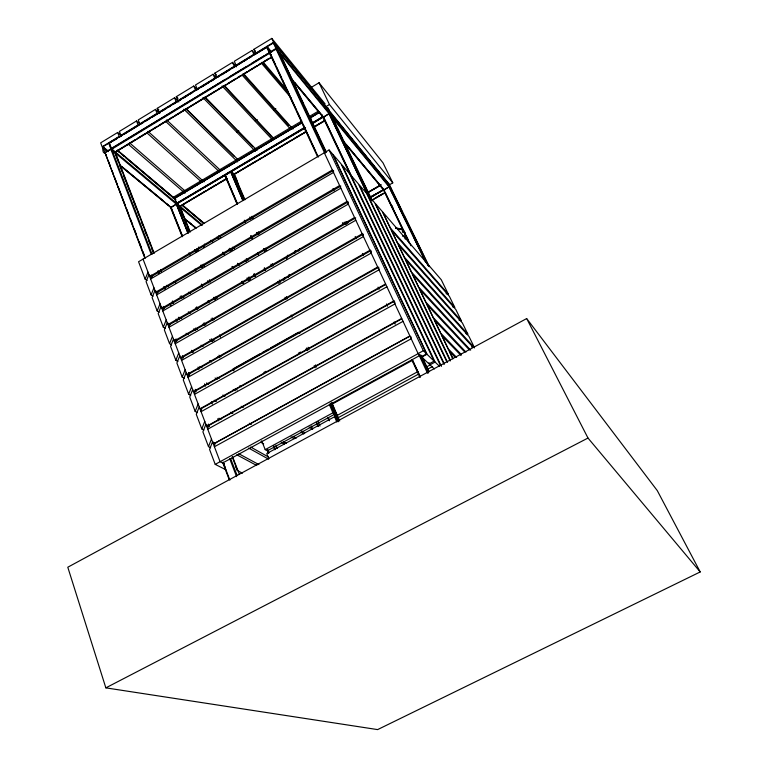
<?xml version="1.0" encoding="UTF-8"?>
<svg xmlns="http://www.w3.org/2000/svg" width="768" height="768" viewBox="0 0 768 768"><rect width="100%" height="100%" fill="white"/><g stroke="black" fill="none" stroke-linecap="round" stroke-linejoin="round"><path stroke-width="1.15" d="M333.514 170.419L333.504 172.454L150.614 278.995L151.555 276.48L332.477 171.024M266.976 46.867L273.456 42.96L275.952 48.432L269.683 52.301L266.986 46.896L270.806 51.523M266.563 46.963L269.328 52.886M389.078 184.09L429.322 266.717M391.565 189.139L276.307 48.077L273.83 42.758L273.158 42.576M323.366 117.206L329.357 113.702M203.674 247.478L204.643 244.07M198.758 247.008L197.779 250.31L197.03 249.946M225.206 175.354C237.869 161.395 237.715 195.59 244.176 198.845M288.768 276.643L289.632 274.416M298.742 251.011L299.616 248.784M210.614 447.734L208.493 446.621L211.469 439.018M286.512 258.038L287.386 255.811M286.512 258.566L287.808 255.245M286.541 258.787L287.942 255.36M283.67 279.869L284.525 277.661M294 253.363L294.864 251.155M283.805 279.984L284.669 277.776M294.134 253.488L294.998 251.28M294.384 253.498L295.248 251.28M284.525 279.61L285.389 277.402M294.835 253.162L295.699 250.954M288.182 277.133L289.056 274.896M288.317 277.248L289.19 275.021M203.894 430.061L201.802 428.918L204.758 421.382M205.872 424.301L202.906 431.856L208.493 446.621M197.261 412.608L195.187 411.437L198.134 403.958M199.238 406.848L196.282 414.336L201.802 428.918M190.723 395.386L188.659 394.176L191.597 386.755M192.682 389.606L189.744 397.037L195.187 411.437M184.253 378.355L182.208 377.117L185.136 369.763M186.202 372.576L183.274 379.949L188.659 394.176M173.482 339.139L170.582 346.387L175.834 360.269L177.859 361.526M175.834 360.269L178.742 352.973M179.808 355.757L176.89 363.062L182.208 377.117M165.312 328.483L163.315 327.178L166.205 319.997M171.562 344.909L169.536 343.622L172.435 336.384M159.149 312.259L157.171 310.925L160.051 303.811M153.072 296.227L151.094 294.874L153.965 287.808M147.101 280.522L145.152 279.149L148.003 272.141M148.944 274.618L146.093 281.635L151.094 294.874M332.122 116.726L372.355 200.822M170.966 207.475L176.515 204.163L178.166 205.421M279.648 52.762L326.448 152.323M383.894 189.917L389.261 186.854L392.448 193.344M269.962 52.867L275.491 64.992M115.133 152.736L111.437 148.714L224.17 80.102M102.662 146.496C102.787 158.016 105.638 150.768 111.706 149.251L152.064 254.237M102.778 146.813L104.928 152.525L110.861 148.858L108.758 143.28L102.778 146.813L108.307 151.411M266.957 46.349L266.63 47.146L270.442 51.734M188.592 232.867L176.995 203.99L176.419 203.971L170.602 207.658L182.208 236.717M233.894 174.96L234.163 174.48L230.698 171.792L242.851 200.477M370.445 198.998L329.702 113.51L329.069 113.51L323.021 117.418L440.448 365.472M427.882 265.43L389.126 186.682L383.558 190.128L409.133 243.014M117.667 132.47L100.646 142.858L102.154 146.803L119.203 136.406L117.667 132.47L121.277 135.59M136.512 120.97L119.376 131.424L120.912 135.37L138.077 124.906L136.512 120.97L140.035 124.157M155.462 109.402L138.23 119.923L139.795 123.859L157.066 113.328L155.462 109.402L159.782 113.462M174.547 97.757L176.179 101.674L158.803 112.272L157.2 108.346L174.547 97.757L178.819 101.952M193.747 86.035L195.418 89.952L177.926 100.618L176.285 96.691L193.747 86.035L197.088 89.462M213.072 74.246L195.494 84.97L197.174 88.886L214.781 78.154L213.072 74.246L216.326 77.731M232.512 62.371L234.259 66.278L216.547 77.078L214.829 73.162L232.512 62.371L236.486 66.816M252.086 50.429L234.288 61.286L236.035 65.194L253.872 54.326L252.086 50.429L255.178 54.048M327.802 107.616L329.107 110.342L273.61 42.288L255.658 53.232L253.872 49.334L271.786 38.4L325.114 103.93M117.456 137.933L109.104 142.867L111.494 149.002M119.501 136.694L265.651 47.606M266.63 47.146L109.142 143.126L108.528 142.925M109.344 143.28L111.437 141.994M113.443 140.813L117.571 138.25M119.578 137.078L121.661 135.763M124.685 133.958L139.037 125.165M141.043 123.994L143.126 122.678M146.16 120.874L149.261 118.944M152.294 117.139L160.512 112.09M162.518 110.909L166.637 108.346M168.653 107.165L170.726 105.859M173.77 104.054L180.95 99.629M183.994 97.824L188.112 95.27M190.128 94.08L192.202 92.774M196.262 90.346L198.326 89.04M201.398 87.168L209.578 82.186M211.594 80.995L214.685 79.066M217.728 77.261L219.792 75.955M221.818 74.765L230.016 69.725M233.069 67.91L241.267 62.87M243.293 61.68L247.392 59.136M249.427 57.946L251.482 56.64M254.534 54.826L266.794 47.328M230.323 76.358L245.693 67.008M251.846 63.264L264.144 55.786M266.198 54.538L276.787 48.854L325.45 152.947M111.706 149.251L269.578 53.242L271.027 54.989M116.15 151.286L135.59 139.44M137.587 138.269L145.795 133.238M147.802 132.067L150.893 130.138M152.899 128.966L157.018 126.422M159.024 125.242L167.222 120.221M169.238 119.04L172.33 117.12M174.336 115.939L188.659 107.203M190.675 106.022L193.766 104.102M195.773 102.922L215.194 91.085M217.21 89.904L225.398 84.883M227.424 83.702L235.603 78.682M237.629 77.501L240.71 75.581M243.754 73.786L246.835 71.866M248.861 70.685L257.04 65.664M259.066 64.483L262.147 62.563M264.173 61.382L268.272 58.848M271.498 57.187L115.248 152.218L271.459 57.35M236.726 132.01L238.781 130.771M255.245 120.922L257.309 119.683M273.773 109.834L275.827 108.605M311.846 87.043L319.046 82.733L383.021 162.864L392.784 182.861L388.646 185.251M172.435 197.808L301.757 120.998M308.947 116.726L318.182 111.245M325.363 106.973L329.472 104.534L392.784 182.861M301.805 122.544L174.49 198.01L176.707 203.626L305.558 127.814M310.013 117.677L319.238 112.195M174.528 198.278L301.786 122.726M309.994 117.859L319.229 112.368M176.803 203.77L174.701 198.422L301.939 122.842M310.147 118.022L319.382 112.483M176.554 203.318L304.109 127.728M312.336 122.851L322.618 116.755L322.906 117.168L312.624 123.254M176.726 203.472L304.253 127.901M312.48 123.024L322.762 116.928L321.821 114.931M176.909 203.894L304.397 128.131M311.731 124.157L322.829 117.149M182.957 204.355L205.68 190.858M207.715 189.706L215.99 184.752M218.035 183.6L226.31 178.646M233.51 174.442L235.594 173.146M237.638 171.994L240.749 170.093M242.803 168.941L256.224 160.934M258.278 159.782L261.389 157.882M263.434 156.73L270.672 152.39M272.726 151.229L291.302 140.179M293.357 139.018L301.622 134.074M303.677 132.912L305.741 131.626M313.997 126.806L324.317 120.701M180.058 206.266L226.474 178.8M233.693 174.528L305.894 131.798M314.141 126.912L324.461 120.806M176.88 203.693L179.981 206.486L227.443 178.397M233.635 174.73L305.875 131.99M314.131 127.104L325.488 120.384M426.614 353.894L423.331 350.726L418.109 353.578L421.43 356.726L426.614 353.894L332.726 154.205L329.078 149.981L138.566 261.734L145.152 279.149M149.674 276.518L332.352 170.006M155.645 292.234L339.619 185.558M340.819 186.058L157.574 292.282L156.662 294.893L340.848 188.189M161.75 308.285L347.04 201.446M347.184 202.483L163.67 308.266L162.778 310.982L348.288 204.115L348.221 201.888M367.459 192.538L380.966 184.752M367.584 192.672L380.995 184.944M368.63 192.269L380.074 185.683M369.773 197.28L383.443 189.965M369.898 197.414L383.328 189.686L382.445 187.843M370.013 197.616L383.453 189.888L370.147 197.885M375.024 198.202L382.282 193.958M372.019 200.054L384.48 192.902M372.038 200.266L385.536 192.509M167.933 324.528L354.557 217.536M355.709 217.91L169.834 324.442L168.97 327.254L355.824 220.243M174.182 340.973L362.17 233.827M363.302 234.134L176.074 340.819L175.229 343.738L363.446 236.563L363.35 234.941M180.509 357.619L369.878 250.33M370.973 250.56L182.39 357.389L181.574 360.413L371.174 253.094L371.04 251.405M186.922 374.458L377.683 267.034M378.749 267.187L188.774 374.16L187.997 377.29L378.989 269.837L378.835 268.07M260.083 353.76L233.088 368.88L233.923 370.992M262.157 352.598L268.387 349.114M270.47 347.952L298.502 332.256L299.818 333.293M193.402 391.517L385.584 283.949M385.584 284.611L195.245 391.133L194.496 394.378L386.909 286.781M263.875 372.432L265.968 371.27M298.397 353.222L300.49 352.061M199.968 408.778L393.581 301.075M394.598 301.085L201.792 408.317L201.072 411.677L394.925 303.955L394.704 302.045M206.621 426.259L401.693 318.422M401.626 318.941L208.426 425.722L207.734 429.187L403.046 321.341M213.35 443.952L409.901 336M409.728 336.259L215.069 443.165L214.416 446.755L411.197 338.784L410.918 336.72M215.693 443.501L212.534 441.811L209.558 449.424L215.213 464.371L418.138 353.635L419.99 355.392L222.624 462.998M331.843 404.285L412.57 360.278M421.795 357.072L426.979 354.25L434.112 361.123L429.005 363.898L421.795 357.072L420.778 354.902M265.2 449.626L332.909 412.819L334.81 414.154L267.312 450.826L265.2 449.626L261.677 440.765M428.976 362.678L429.994 364.838L435.091 362.074L439.402 366.221M337.834 421.219L336.48 418.061L334.579 416.736L266.765 453.552L268.867 458.842M336.72 415.67L417.84 371.635M426.269 367.056L430.483 364.771M337.699 417.965L418.906 373.92M427.344 369.341L432.614 366.48M526.685 318.557L67.795 567.226L105.85 687.859L377.616 729.6L700.205 571.939L657.302 490.646L526.685 318.557L587.99 438.048L700.205 571.939M105.85 687.859L587.99 438.048M395.587 227.741L402.557 229.421L404.659 232.042L402.365 231.485M395.731 228.144L402.749 229.814L407.654 238.81M395.846 228.278L402.787 229.949L402.557 229.421M402.499 231.744L404.813 232.301M402.614 231.878L404.918 232.435M345.811 221.971L348.125 222.538M402.461 235.709L405.936 236.554M345.936 222.106L348.25 222.662M402.576 235.843L406.042 236.678M344.179 222.24L347.635 223.085M404.083 236.784L406.387 237.341M342.384 223.046L344.688 223.613M342.509 223.181L344.813 223.738M342.826 223.622L346.262 224.458M404.842 238.714L408.288 239.549M446.093 293.683L448.368 294.278L441.274 279.754L382.723 212.035L390.374 228L448.368 294.278M452.467 306.749L454.762 307.354L449.386 296.342L391.459 230.275L397.267 242.41L454.762 307.354M458.966 320.064L461.27 320.678L455.846 309.562L398.438 244.848L404.314 257.107L461.27 320.678M465.907 333.619L467.856 334.138L462.365 322.915L405.494 259.574L411.427 271.968L467.856 334.138M471.562 346.934L473.52 347.472M215.213 464.371L225.917 469.776M224.352 463.882L220.099 461.702L143.05 259.104M238.186 470.966L242.438 473.146M236.765 454.781L256.781 465.504M238.877 453.782L258.912 464.582M206.918 424.886L209.002 426.038M248.621 448.061L268.435 459.072M250.675 447.043L268.416 456.96M218.986 418.214L221.069 419.414M260.573 442.138L263.693 443.933M230.755 412.243L232.81 413.462M249.274 423.254L251.328 424.474M281.174 442.214L284.256 444.048M214.253 400.291L216.307 401.52M283.238 441.514L286.33 443.366M222.864 395.05L224.909 396.298M241.2 406.291L243.235 407.539M291.11 436.877L294.163 438.749M206.534 382.944L208.57 384.202M293.165 436.301L296.218 438.182M215.088 378.019L217.104 379.286M233.232 389.462L235.248 390.73M300.778 432.067L303.802 433.978M199.93 366.403L201.946 367.68M217.075 377.27L219.101 378.547M235.238 388.771L237.254 390.058M301.814 430.973L304.838 432.883M239.818 385.814L241.248 386.736M174.49 339.792L176.496 341.088M191.578 350.861L193.584 352.166M309.149 427.075L312.163 429.024M209.645 360.605L211.651 361.92M170.227 324.701L167.242 322.714L164.352 329.904L169.536 343.622M201.062 345.206L203.05 346.531M217.968 356.458L219.955 357.782M186.115 333.293L188.102 334.627M218.957 355.229L220.944 356.554M164.045 308.515L161.069 306.49L158.189 313.622L163.315 327.178M193.786 328.79L195.763 330.134M209.645 339.6L212.621 341.626M179.75 317.29L181.718 318.634M195.514 328.07L197.482 329.424M211.277 338.851L214.234 340.877M157.92 292.512L154.973 290.458L152.102 297.533L157.171 310.925M203.05 323.99L205.018 325.363M188.323 311.866L190.291 313.238M204.029 322.858L205.997 324.23M149.914 275.309L151.862 276.691M180.029 296.774L181.968 298.157M195.562 307.853L197.51 309.235M211.104 318.931L213.043 320.314M166.474 285.35L168.413 286.742M181.046 295.776L183.965 297.859M196.589 306.902L198.538 308.294M212.141 318.019L214.08 319.411M174.019 281.645L175.949 283.056M188.534 292.214L190.474 293.626M269.309 52.752L111.216 148.512L110.88 149.299L151.219 254.323M305.722 349.152L307.67 350.669L306.768 348.557M122.208 166.915L162.912 200.448M166.368 203.443L168.211 204.96M188.448 221.702L191.213 223.987M193.056 225.504L195.811 227.789M119.798 165.005L171.302 207.59M185.098 219.005L196.138 228.134M210.854 240.298L212.698 241.824M120.95 166.358L171.571 208.195M185.386 219.6L195.504 227.971M102.672 147.072L108.202 151.67M102.336 147.283L106.934 151.104M103.584 147.264L108.182 151.094M113.645 151.613L177.101 204.758M178.944 206.294L201.936 225.552M112.128 149.28L202.224 224.851M216.931 237.187L218.765 238.733M230.717 248.755L232.56 250.301M244.502 260.323L246.346 261.869M111.37 149.462L114.931 152.448L118.291 161.568M117.6 150.672L174.653 198.835M181.968 204.998L203.587 223.162M117.715 150.989L119.549 152.534M121.382 154.07L124.118 156.384M125.952 157.93L174.432 198.778M182.669 205.718L203.702 223.44M117.37 150.067L175.882 199.411M182.275 204.816L204.221 223.315M218.842 235.651L220.675 237.197M232.56 247.219L234.384 248.765M246.269 258.787L248.102 260.333M128.218 144.182L185.002 193.181M129.907 143.155L185.683 191.462M146.899 132.835L201.581 182.026M147.984 131.328L204.058 181.872M165.811 121.526L219.139 171.552M166.685 119.962L220.742 170.592M237.062 204.24L224.851 175.517L226.31 176.928M157.2 108.346L158.918 109.978M429.994 364.838L434.342 368.966M183.869 109.2L237.677 161.885M186.451 108.989L238.445 160.09M185.654 108.672L234.384 156.528M176.285 96.691L177.994 98.371M455.357 357.456L449.52 351.504L452.947 358.656M202.925 97.622L255.456 151.334M456.614 357.398L448.253 348.864L441.974 335.741L461.078 355.546M205.498 97.421L257.078 150.365M204.595 97.162L253.008 146.803M105.206 153.178L106.57 156.365M461.213 354.432L440.726 333.139L434.506 320.16L464.669 351.917M465.936 352.061L433.277 317.587L427.133 304.762L469.344 349.882M222.096 85.978L272.525 139.853M224.659 85.776L274.157 138.883M223.651 85.584L271.69 137.05M470.64 350.141L425.914 302.208L419.837 289.526L473.184 347.386M214.829 73.162L216.451 74.909M179.981 206.486L190.243 232.022M242.832 73.93L288.845 125.491M242.189 75.13L290.525 129.158M243.946 74.064L292.963 129.072M349.853 174.01L342.163 165.12L435.091 362.074M350.909 175.238L358.368 183.859L443.962 364.176M261.581 63.35L290.899 97.642M262.128 62.198L289.162 93.907M253.872 49.334L255.418 51.149M263.357 62.275L287.981 91.2M307.987 114.71L311.059 118.33M290.515 77.443L323.414 117.005M342.547 140.006L384.624 190.618M294.72 82.618L323.04 116.669M346.771 145.2L383.52 189.37M294.374 82.819L323.482 117.782M344.918 143.549L383.213 189.542L382.33 187.709M267.101 46.656L271.67 52.176M224.87 175.565L225.139 175.085L237.302 203.731M279.782 53.501L329.069 113.645M332.102 117.35L388.973 186.749L425.674 262.262M273.83 42.758L389.27 184.282M275.731 45.754L277.238 47.606M320.275 100.31L321.782 102.154M327.821 109.555L329.338 111.408M330.845 113.251L333.11 116.026M334.618 117.878L339.907 124.349M341.414 126.202L366.326 156.71M368.592 159.485L370.099 161.338M371.616 163.19L373.872 165.965M375.389 167.808L376.896 169.661M378.403 171.514L380.669 174.278M382.186 176.131L388.224 183.533M273.216 42.931L277.603 48.173M323.674 104.592L352.512 140.026M354.643 142.512L356.15 144.365M358.416 147.139L359.933 148.992M361.44 150.835L363.706 153.61M365.213 155.462L388.627 184.138M234.134 174.442L244.973 199.757M269.414 52.906L317.51 156.595M222.97 252.125L224.525 254.323M242.323 281.309L243.648 283.306M232.349 266.419L233.664 268.406M242.189 281.338L243.504 283.325M222.864 252.662L224.17 254.65M232.051 266.582L233.366 268.579M241.901 281.51L243.206 283.498M229.843 248.294L231.149 250.291M248.87 277.258L250.186 279.254M228.806 249.216L230.112 251.203M247.805 278.122L249.12 280.109M237.686 263.338L238.992 265.334M237.475 263.414L238.79 265.411M247.354 278.419L248.669 280.426M246.998 278.045L248.314 280.032M269.578 53.242L269.856 52.598L318.336 157.075M388.973 184.454L390.758 188.122M391.229 189.235L401.722 210.806M404.352 216.202L414.845 237.773M415.891 239.933L428.486 265.814M391.142 189.389L400.051 207.725M404.256 216.355L413.165 234.691M414.326 236.976L416.947 242.362M418.003 244.522L424.704 258.413M425.866 260.698L428.486 266.083M399.264 207.37L405.552 220.31M413.414 236.486L419.184 248.342M391.795 205.45L392.842 207.61M383.866 189.696L410.995 245.798M385.45 193.229L404.227 232.061M406.31 236.371L408.394 240.682M452.851 358.8L382.387 211.642L375.59 203.779L450.49 360.566M319.046 82.733L329.472 104.534M450.202 360.95L374.621 202.666L367.613 194.554L447.542 362.352M332.294 117.734L336.422 126.394M337.459 128.554L342.614 139.373M343.69 141.878L344.717 144.048M345.187 144.778L367.882 192.374M368.918 194.534L371.011 199.19M332.198 117.926L334.781 123.331M337.354 128.736L340.963 136.31M345.091 144.96L348.701 152.534M353.856 163.344L354.893 165.514M362.112 180.653L366.23 189.302M368.813 194.707L370.877 199.037M329.136 113.722L367.277 193.814M328.992 113.549L367.661 194.736M446.698 361.584L366.614 193.402L359.395 185.05L444.374 364.003M323.472 117.072L351.667 176.621M323.328 116.899L441.398 366.384M321.677 114.758L322.618 116.755M434.112 361.123L341.069 163.853L333.13 154.675L426.979 354.25M329.078 149.981L423.331 350.726M421.546 355.498L429.178 371.789M279.302 52.589L281.846 58.022M282.864 60.192L298.109 92.794M299.126 94.963L302.688 102.566M305.232 108L308.784 115.603M309.802 117.782L314.89 128.65M315.907 130.819L320.986 141.686M322.003 143.856L325.565 151.459M422.659 358.982L427.738 369.84M282.768 60.403L285.811 66.922M287.51 70.387L291.062 77.99M293.606 83.424L297.158 91.027M299.702 96.451L303.264 104.054M304.272 106.234L307.325 112.742M309.706 117.984L313.258 125.587M315.802 131.021L318.845 137.539M322.061 144.24L324.096 148.589M423.686 361.469L424.704 363.638M420.259 355.699L428.371 373.046M271.786 38.4L273.61 42.288M324.643 153.005L275.99 48.874L276.336 48.154M369.744 249.542L370.762 251.702M393.562 300.518L394.579 302.688M418.906 354.749L427.517 373.19M324.307 152.774L418.138 353.635M332.986 188.64L333.994 190.819M355.2 236.525L356.208 238.694M386.506 303.994L387.523 306.173M412.262 359.501L420.346 376.915M276.499 67.162L281.549 78.048M282.557 80.218L296.179 109.594M297.197 111.773L300.73 119.386M303.254 124.829L310.819 141.139M311.827 143.318L315.36 150.931M412.282 359.818L413.798 363.082M414.806 365.251L418.339 372.874M362.419 253.421L363.427 255.6M378.058 287.146L379.066 289.325M394.205 321.965L395.213 324.134M411.869 360.038L419.942 377.443M252.038 216.269L252.979 218.467M258.634 231.677L259.584 233.875M265.709 248.189L266.65 250.387M272.304 263.597L273.245 265.795M279.37 280.099L280.32 282.307M286.445 296.611L287.386 298.81M308.122 347.242L309.062 349.44M315.667 364.848L316.608 367.056M331.69 402.278L339.696 420.989M332.275 404.669L338.87 420.077M233.731 174.806L244.253 199.171M332.323 404.928L338.765 420.23M231.35 171.782L243.59 200.419M257.242 232.349L258.182 234.547M264.307 248.87L265.248 251.069M270.893 264.278L271.834 266.486M285.024 297.322L285.965 299.52M306.682 347.971L307.622 350.17M314.208 365.587L315.149 367.795M330.691 404.131L338.218 421.747M278.054 281.386L278.976 283.536M330.106 403.133L334.81 414.154M230.784 171.994L243.014 200.63M256.666 232.57L257.606 234.768M263.722 249.082L264.662 251.29M334.31 414.278L335.722 417.581M249.917 216.998L250.858 219.206M263.568 248.947L264.509 251.146M334.157 414.173L336.038 418.579M291.158 315.043L292.042 317.117M329.357 404.496L332.909 412.819M334.579 416.736L336.835 422.016M225.302 175.238L237.466 203.885M244.483 220.406L245.414 222.605M251.03 235.824L251.962 238.032M328.214 417.581L329.146 419.789M244.32 220.262L245.251 222.461M250.867 235.68L252.269 238.992M264.509 267.936L265.44 270.134M328.061 417.485L329.462 420.787M257.626 252.71L258.566 254.909M264.173 268.128L265.104 270.326M327.754 417.926L328.685 420.134M318.144 421.632L319.997 426.048M254.506 273.974L255.427 276.182M317.03 422.909L318.422 426.211M254.208 274.138L255.139 276.346M317.184 424.176L318.115 426.384M253.853 274.042L254.918 276.374M316.368 423.024L317.894 426.422M249.091 276.979L250.013 279.187M311.27 425.952L312.653 429.254M311.107 426.797L312.029 429.014M196.944 248.678L197.837 250.896M203.194 264.221L204.086 266.438M209.443 279.763L210.336 281.981M216.144 296.419L217.037 298.637M275.971 445.19L277.315 448.522M180.106 207.782L189.581 231.408M180.038 207.955L183.61 216.835M184.502 219.053L186.73 224.602M187.622 226.829L188.966 230.15M195.274 249.533L196.166 251.75M201.514 265.085L202.406 267.302M207.763 280.637L208.656 282.854M214.445 297.293L215.338 299.52M274.195 446.141L275.53 449.472M176.429 204.192L188.016 233.078M194.707 249.744L195.59 251.962M213.869 297.514L214.762 299.731M273.581 446.381L274.915 449.712M176.256 204.048L187.843 232.934M194.525 249.61L195.418 251.827M200.765 265.162L201.658 267.389M213.696 297.389L214.589 299.606M273.418 446.285L274.752 449.616M171.053 207.389L182.563 236.275M201.61 284.054L202.493 286.282M267.6 449.616L268.934 452.947M170.87 207.235L182.534 236.534M189.034 252.806L189.917 255.024M208.08 300.595L208.963 302.822M267.437 449.52L268.762 452.861M195.091 269.05L195.974 271.277M201.302 284.65L202.195 286.877M267.475 450.739L268.358 452.966M219.6 334.973L220.474 337.171M115.248 152.218L154.061 252.941M160.531 269.731L161.395 271.968M172.608 301.066L173.472 303.302M191.587 350.314L192.451 352.55M198.058 367.094L198.912 369.331M204.518 383.885L205.382 386.122M211.421 401.789L212.285 404.026M217.891 418.579L218.755 420.816M232.55 456.634L239.453 474.538M114.912 152.429L153.84 253.478M172.243 301.277L173.107 303.514M178.397 317.251L179.261 319.488M232.166 456.845L237.437 470.525M119.587 164.928L122.17 171.638M123.898 176.122L126.048 181.718M126.912 183.955L129.926 191.789M130.79 194.026L132.95 199.622M133.805 201.859L136.829 209.693M137.683 211.93L138.979 215.29M141.562 222L142.858 225.36M144.586 229.834L146.736 235.43M148.464 239.904L150.614 245.501M151.478 247.738L153.629 253.334M235.517 465.946L237.245 470.429M158.506 270.989L159.36 273.226M164.515 286.627L165.379 288.854M230.63 458.621L237.072 475.373M109.766 144.384L111.005 147.61M157.651 271.085L158.515 273.322M163.661 286.723L164.525 288.96M170.102 303.485L170.957 305.722M176.112 319.123L176.966 321.36M229.747 458.784L236.611 476.659M108.278 160.848L110.419 166.454M112.128 170.938L113.405 174.298M114.259 176.534L117.254 184.387M118.109 186.624L121.104 194.467M121.958 196.714L124.944 204.557M126.653 209.04L128.794 214.646M130.502 219.13L132.634 224.726M134.352 229.21L136.483 234.816M139.046 241.536L141.61 248.266M142.896 251.626L144.173 254.986M223.238 462.317L225.37 467.914M145.248 258.202L105.082 152.832L144.595 257.616M151.661 275.011L152.515 277.258M163.632 306.403L164.486 308.64M176.026 338.909L176.88 341.146M182.429 355.718L183.283 357.965M188.842 372.538L189.696 374.774M195.254 389.347L196.109 391.594M208.502 424.099L209.357 426.346M223.037 462.211L229.872 480.144M188.582 373.037L189.437 375.274M222.749 462.682L229.152 479.491M474.499 347.741L418.627 287.002L412.627 274.464L468.96 336.394L474.499 347.741"/></g></svg>
